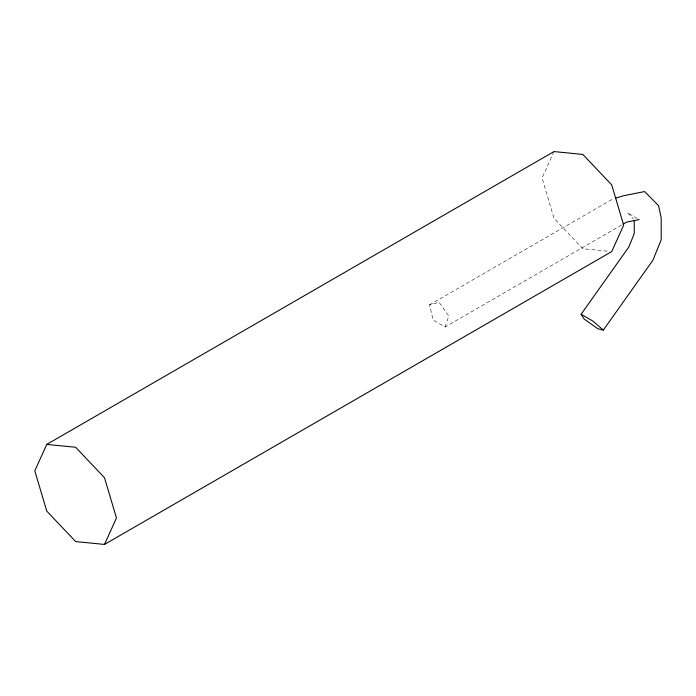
<?xml version="1.0" encoding="UTF-8"?>
<svg xmlns="http://www.w3.org/2000/svg" width="696" height="696" viewBox="0 0 696 696"><rect width="100%" height="100%" fill="white"/><g stroke="black" fill="none" stroke-linecap="round" stroke-linejoin="round"><path stroke-width="0.52" stroke-dasharray="3.48 2.61" d="M445.135 326.972L448.798 315.984L439.141 302.334L429.502 304.883L433.208 320.108L445.135 326.972L622.041 224.773M553.981 151.571L542.019 178.002L553.981 218.248L582.856 248.724L609.592 251.378M429.502 304.883L612.932 198.917M637.397 218.509L627.322 212.698L633.551 219.005"/><path stroke-width="1.04" d="M46.763 444.413L34.8 470.844L46.763 511.09L75.629 541.566L104.504 544.429L611.723 251.587L623.686 225.156L611.723 184.91L582.856 154.434L553.981 151.571L46.763 444.413L75.629 447.276L104.504 477.752L116.467 517.998L104.504 544.429M615.856 198.047L623.668 195.733L644.618 191.557L658.564 205.668L661.2 217.918L661.2 239.789L652.9 260.243L603.336 330.087L597.786 328.721L584.048 318.942L581.099 314.279L628.81 247.045L634.247 233.639L634.247 220.78M622.981 224.234L626.739 222.059L639.232 219.571M581.099 314.279L593.027 321.16L603.336 330.087"/></g></svg>
